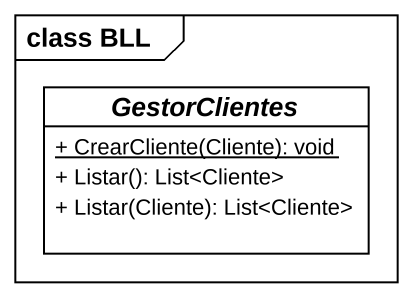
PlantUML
@startuml
mainframe class BLL
hide circle
hide empty members
skinparam classAttributeIconSize 0
abstract class GestorClientes {
  {static} + CrearCliente(Cliente): void
  + Listar(): List<Cliente>
  + Listar(Cliente): List<Cliente>
}
@enduml
